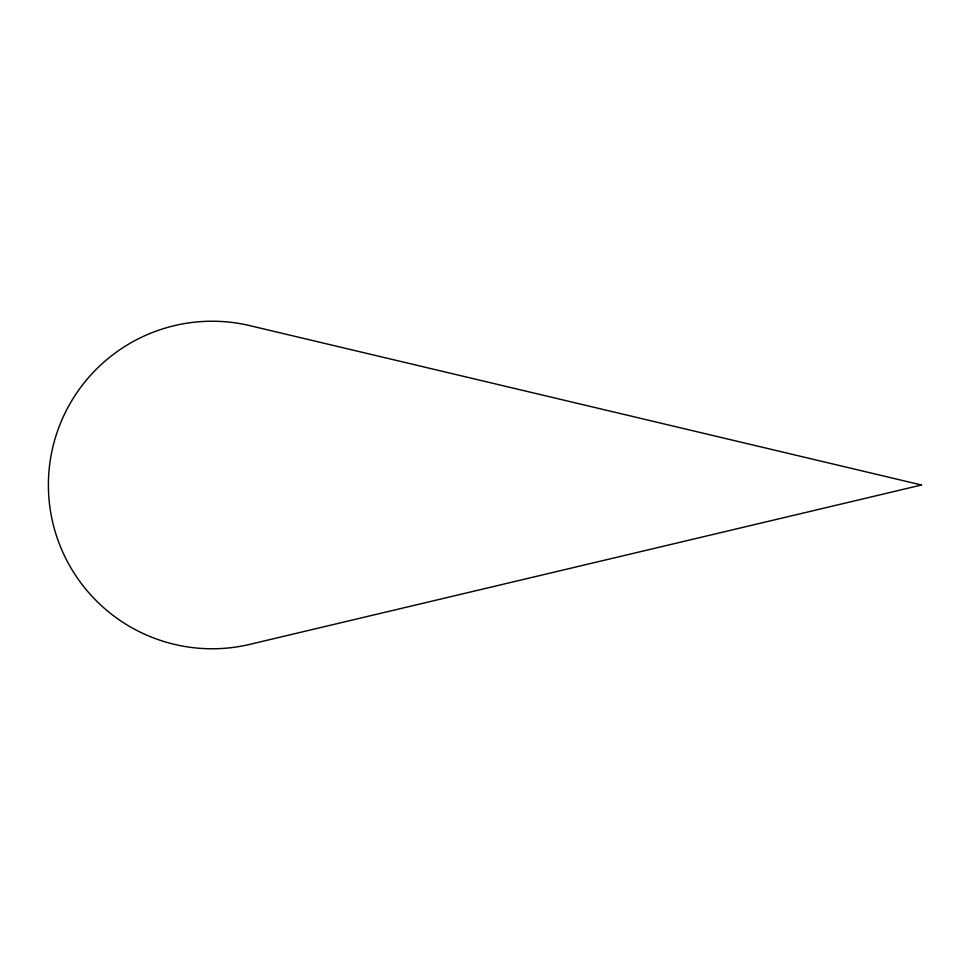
<?xml version="1.0" encoding="UTF-8"?>
<svg xmlns="http://www.w3.org/2000/svg" width="970" height="970" viewBox="0 0 970 970"><rect width="100%" height="100%" fill="white"/><g stroke="black" fill="none" stroke-linecap="round" stroke-linejoin="round"><path stroke-width="1.45" d="M921.5 485L253.024 643.595A163.772 163.772 0 0 1 48.391 485A163.772 163.772 0 0 1 253.024 326.405L921.5 485"/></g></svg>
